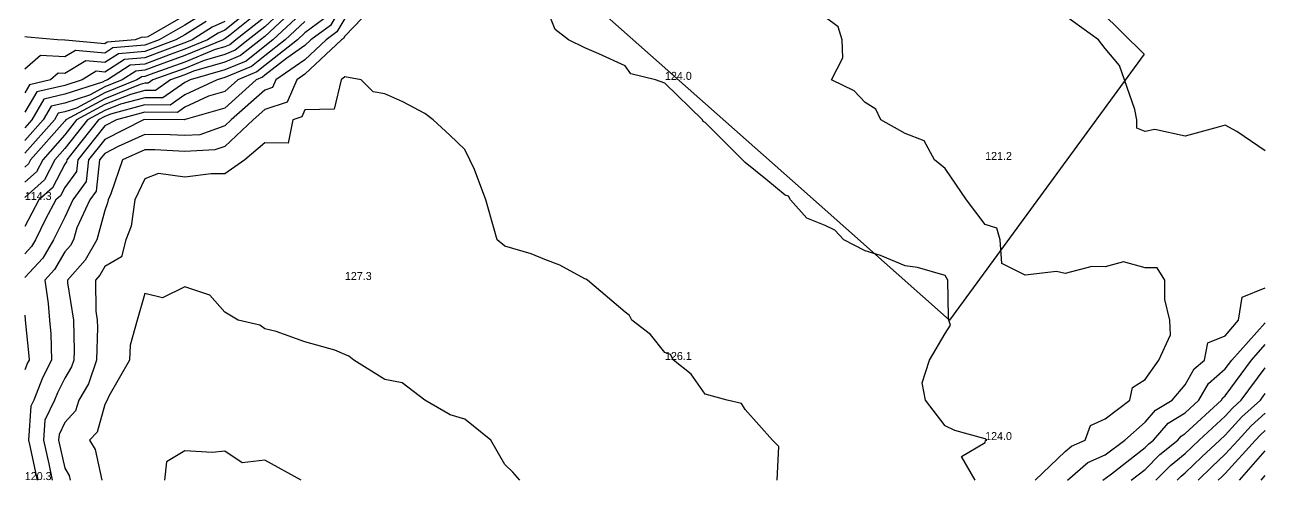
# Model space of a CAD drawing. Extents: x 0 to 155, y 0 to 170.
# Drawn here: x 0 to 155, y 0 to 56.9 of the extents above; entities that cross this region are included whole.
import ezdxf

# ---------------------------------------------------------------- set-up
doc = ezdxf.new("R2010")
doc.units = 0
for name, color, linetype in [('CONTOURS_MAJEURES', 3, 'CONTINUOUS'), ('CONTOURS_MINEURES', 8, 'CONTINUOUS'), ('PARCELLE', 4, 'CONTINUOUS'), ('POINTS_COTES', 7, 'CONTINUOUS')]:
    doc.layers.add(name, color=color, linetype=linetype)

msp = doc.modelspace()

# ---------------------------------------------------------------- linework, layer by layer
at = {"layer": 'CONTOURS_MAJEURES'}
for points in [[(33.59, 59.994), (30.004, 56.637), (27.922, 54.998), (26.288, 53.713), (25, 53.172), (22.434, 52.436), (19.997, 51.437), (16.02, 50.002), (15.423, 49.582), (15.004, 49.585), (14.433, 49.432), (10, 47.651), (5.113, 45.005), (4.997, 44.859), (0.73, 39.998), (0.482, 39.52), (0.004, 39.091)], [(40, 59.873), (38.192, 56.803), (35.746, 54.998), (34.997, 54.297), (32.733, 52.732), (30.004, 50.572), (29.685, 50.321), (28.925, 50.002), (25, 46.464), (20.055, 45.063), (19.997, 45.036), (19.979, 45.023), (15.004, 45.051), (14.834, 45.005), (10, 42.545), (7.981, 39.998), (7.683, 37.315), (5.989, 35.001), (4.997, 32.86), (3.59, 30.005), (2.271, 27.731), (0.004, 25.31)], [(154.997, 41.148), (151.461, 43.545), (150.005, 44.356), (149.107, 44.106), (145.001, 42.965), (141.189, 43.813), (139.997, 43.532), (138.957, 43.962), (138.978, 45.005), (138.717, 46.286), (137.418, 50.002), (136.792, 51.79), (135.005, 53.918), (134.188, 54.998), (130.001, 58.011)], [(22.683, 57.312), (19.997, 55.645), (18.886, 54.998), (15.004, 53.54), (11.731, 53.27), (10, 52.16), (7.628, 52.37), (4.997, 50.782), (4.17, 50.829), (3.214, 50.002), (0.607, 49.398), (0.004, 48.368)], [(130.289, 0.004), (132.825, 2.181), (135.005, 3.162), (137.442, 5.001), (139.997, 7.248), (141.278, 8.718), (143.354, 9.997), (145.001, 11.921), (146.124, 13.881), (147.416, 15.005), (147.849, 17.157), (150.005, 18.034), (151.663, 20.001), (152.133, 22.868), (154.997, 24.012)], [(0.004, 20.626), (0.049, 20.001), (0.524, 15.525), (0.535, 15.005), (0.358, 14.65), (0.004, 13.761)], [(146.601, 0.004), (148.341, 1.666), (150.005, 3.231), (151.607, 5.001), (153.231, 6.769), (154.997, 8.372)], [(34.543, 0.004), (30.004, 2.472), (27.155, 2.156), (25, 3.606), (23.461, 3.463), (19.997, 3.65), (17.712, 2.291), (17.453, 0.004)]]:
    msp.add_lwpolyline(points, dxfattribs=at)
at = {"layer": 'CONTOURS_MINEURES'}
for points in [[(29.685, 59.994), (25, 56.21), (24.176, 55.821), (22.849, 54.998), (19.997, 53.83), (18.17, 53.17), (15.004, 51.982), (13.173, 51.83), (10.323, 50.002), (10, 49.872), (9.717, 49.719), (4.997, 48.213), (2.393, 47.611), (0.868, 45.005), (0.004, 44.029)], [(33.59, 59.994), (30.004, 56.637), (27.922, 54.998), (26.288, 53.713), (25, 53.172), (22.434, 52.436), (19.997, 51.437), (16.02, 50.002), (15.423, 49.582), (15.004, 49.585), (14.433, 49.432), (10, 47.651), (5.113, 45.005), (4.997, 44.859), (0.73, 39.998), (0.482, 39.52), (0.004, 39.091)], [(34.887, 59.994), (30.004, 55.423), (29.464, 54.998), (26.967, 53.034), (25, 52.208), (21.08, 51.083), (19.997, 50.64), (18.229, 50.002), (16.334, 48.671), (15.004, 48.678), (13.193, 48.194), (10, 46.911), (6.48, 45.005), (4.997, 43.135), (2.243, 39.998), (1.477, 38.523), (0.004, 37.202)], [(40, 59.873), (38.192, 56.803), (35.746, 54.998), (34.997, 54.297), (32.733, 52.732), (30.004, 50.572), (29.685, 50.321), (28.925, 50.002), (25, 46.464), (20.055, 45.063), (19.997, 45.036), (19.979, 45.023), (15.004, 45.051), (14.834, 45.005), (10, 42.545), (7.981, 39.998), (7.683, 37.315), (5.989, 35.001), (4.997, 32.86), (3.59, 30.005), (2.271, 27.731), (0.004, 25.31)], [(30.004, 59.066), (25.604, 55.601), (25, 55.113), (24.922, 55.076), (24.796, 54.998), (19.997, 53.032), (16.924, 51.923), (15.004, 51.202), (13.894, 51.11), (12.166, 50.002), (10, 49.132), (8.098, 48.102), (4.997, 47.113), (3.286, 46.717), (2.284, 45.005), (0.004, 42.43)], [(44.33, 59.994), (40, 55.471), (39.825, 55.173), (39.587, 54.998), (34.997, 50.703), (33.983, 50.002), (32.802, 47.201), (30.004, 46.3), (28.541, 45.005), (25, 41.688), (23.749, 41.25), (19.997, 41.039), (16.266, 41.264), (15.004, 41.278), (12.199, 39.998), (10.76, 35.76), (10.402, 35.001), (10.351, 34.651), (10, 33.698), (9.011, 30.005), (7.54, 27.46), (5.345, 24.998), (5.35, 24.644), (6.084, 20.001), (6.175, 16.181), (6.142, 15.005), (5.855, 14.145), (4.997, 12.739), (4.084, 10.913), (3.719, 9.997), (2.518, 7.481), (2.34, 5.001), (2.99, 2.013), (3.439, 0.004)], [(118.773, 0.004), (117.039, 2.965), (120.004, 4.707), (120.041, 4.965), (120.204, 5.001), (120.004, 5.14), (116.197, 6.196), (115.001, 6.774), (112.56, 9.997), (112.142, 12.143), (113.055, 15.005), (115.001, 18.336), (115.662, 19.341), (115.474, 20.001), (115.408, 20.408), (115.327, 24.998), (115.001, 25.554), (111.561, 26.562), (109.997, 26.755), (106.925, 28.079), (105.004, 28.659), (102.343, 30.005), (101.238, 31.24), (100.001, 31.807), (97.732, 32.736), (95.664, 35.001), (95.452, 35.456), (94.997, 35.601), (92.583, 37.582), (90.004, 39.698), (89.663, 39.998), (85.001, 44.664), (84.783, 44.788), (84.694, 45.005), (79.997, 49.602), (78.822, 50.002), (75.742, 50.74), (75.004, 51.757), (71.752, 53.249), (70.001, 53.999), (67.94, 54.998), (66.28, 56.279), (64.997, 59.54)], [(34.997, 58.698), (31, 54.998), (30.004, 54.21), (27.647, 52.356), (25, 51.245), (20.668, 50.002), (19.997, 49.691), (17.245, 47.759), (15.004, 47.771), (11.953, 46.956), (10, 46.171), (7.847, 45.005), (4.997, 41.411), (3.756, 39.998), (2.473, 37.527), (0.004, 35.313)], [(19.997, 58.061), (15.379, 55.374), (15.004, 55.31), (14.671, 55.33), (13.777, 54.998), (10.289, 54.71), (10, 54.525), (5.029, 54.966), (4.997, 54.946), (4.072, 54.998), (0.341, 55.335), (0.004, 55.375)], [(21.937, 58.057), (19.997, 56.853), (16.81, 54.998), (15.004, 54.32), (11.01, 53.99), (10, 53.342), (6.329, 53.668), (4.997, 52.864), (1.966, 53.035), (0.004, 51.338)], [(30.004, 57.851), (26.38, 54.998), (25.608, 54.391), (25, 54.136), (23.788, 53.788), (19.997, 52.235), (15.677, 50.675), (15.004, 50.423), (14.615, 50.39), (14.009, 50.002), (10, 48.392), (6.478, 46.485), (4.997, 46.012), (4.179, 45.823), (3.701, 45.005), (0.004, 40.83)], [(37.376, 57.619), (34.997, 55.863), (34.063, 54.998), (30.004, 51.784), (29.005, 50.999), (26.63, 50.002), (25, 48.533), (22.947, 47.951), (19.997, 46.588), (19.067, 45.935), (15.004, 45.957), (11.442, 45.005), (10, 44.271), (6.612, 39.998), (6.451, 38.546), (4.997, 36.56), (4.464, 35.534), (3.87, 35.001), (2.601, 32.604), (1.32, 30.005), (0.836, 29.17), (0.004, 28.281)], [(40, 57.672), (39.009, 55.988), (37.667, 54.998), (34.997, 52.5), (31.382, 50.002), (30.973, 49.032), (30.004, 48.719), (25.807, 45.005), (25, 44.25), (21.854, 43.146), (19.997, 43.042), (18.15, 43.153), (15.004, 43.19), (11.668, 41.667), (10, 40.818), (9.35, 39.998), (8.916, 36.084), (8.123, 35.001), (6.506, 31.512), (6.102, 30.005), (5.697, 29.304), (4.997, 28.518), (3.705, 26.293), (2.493, 24.998), (2.925, 22.075), (3.075, 20.001), (3.259, 18.263), (3.332, 15.005), (2.221, 12.781), (1.112, 9.997), (0.754, 9.247), (0.448, 5.001), (0.572, 4.432), (1.562, 0.004)], [(126.258, 0.004), (130.001, 3.557), (130.779, 4.224), (132.503, 5.001), (133.176, 6.826), (135.005, 7.656), (138.102, 9.997), (138.41, 11.589), (139.997, 12.564), (141.709, 15.005), (143.145, 18.148), (143.083, 20.001), (142.444, 22.555), (142.444, 24.998), (141.505, 26.507), (139.997, 26.528), (137.284, 27.284), (135.005, 26.641), (133.323, 26.68), (130.001, 25.807), (128.933, 26.066), (124.997, 25.595), (122.081, 27.08), (121.863, 30.005), (121.473, 31.475), (120.004, 31.927), (117.689, 35.001), (115.001, 38.914), (113.657, 39.998), (112.378, 42.38), (109.997, 43.314), (106.953, 45.005), (106.358, 46.36), (105.004, 47.166), (103.64, 48.639), (100.801, 50.002), (102.239, 52.763), (102.127, 54.998), (101.637, 56.632), (100.001, 57.829)], [(154.997, 41.148), (151.461, 43.545), (150.005, 44.356), (149.107, 44.106), (145.001, 42.965), (141.189, 43.813), (139.997, 43.532), (138.957, 43.962), (138.978, 45.005), (138.717, 46.286), (137.418, 50.002), (136.792, 51.79), (135.005, 53.918), (134.188, 54.998), (130.001, 58.011)], [(22.683, 57.312), (19.997, 55.645), (18.886, 54.998), (15.004, 53.54), (11.731, 53.27), (10, 52.16), (7.628, 52.37), (4.997, 50.782), (4.17, 50.829), (3.214, 50.002), (0.607, 49.398), (0.004, 48.368)], [(25, 57.307), (23.43, 56.567), (20.902, 54.998), (19.997, 54.627), (19.417, 54.418), (15.004, 52.761), (12.452, 52.55), (10, 50.977), (8.928, 51.072), (7.153, 50.002), (4.997, 49.314), (1.5, 48.505), (0.004, 45.949)], [(34.997, 57.28), (32.531, 54.998), (30.004, 52.997), (28.326, 51.677), (25, 50.281), (24.027, 50.002), (19.997, 48.14), (18.156, 46.847), (15.004, 46.864), (10.713, 45.717), (10, 45.431), (9.214, 45.005), (6.19, 41.192), (5.243, 39.998), (5.219, 39.776), (4.997, 39.473), (3.468, 36.531), (1.763, 35.001), (0.004, 31.677)], [(93.999, 0.004), (94.209, 4.212), (93.42, 5.001), (90.004, 8.822), (89.56, 9.553), (87.78, 9.997), (85.001, 10.734), (83.252, 13.255), (81.079, 15.005), (80.676, 15.682), (79.997, 15.956), (78.172, 18.174), (75.857, 20.001), (75.568, 20.565), (75.004, 21), (70.334, 24.998), (70.118, 25.115), (70.001, 25.139), (66.862, 26.864), (64.997, 27.564), (63.274, 28.277), (60.004, 29.208), (59.018, 30.005), (58.657, 31.35), (57.605, 35.001), (56.197, 38.803), (55.592, 39.998), (55.001, 41.309), (53.109, 43.112), (51.023, 45.005), (49.997, 45.789), (47.244, 47.247), (45.004, 48.244), (43.519, 48.518), (42.033, 50.002), (40, 50.384), (39.519, 50.002), (38.652, 46.352), (34.997, 46.239), (34.631, 45.371), (33.495, 45.005), (32.906, 42.095), (30.004, 42.131), (27.484, 39.998), (25, 38.246), (23.273, 38.273), (19.997, 37.866), (16.694, 38.307), (15.004, 37.659), (13.749, 35.001), (13.278, 31.729), (12.642, 30.005), (12.09, 27.913), (10, 26.683), (9.383, 25.615), (8.832, 24.998), (8.886, 21.113), (9.062, 20.001), (9.084, 19.086), (8.968, 15.005), (7.976, 12.024), (6.739, 9.997), (6.358, 8.638), (4.997, 7.212), (4.282, 5.716), (4.231, 5.001), (4.997, 1.482), (5.551, 0.558), (5.672, 0.004)], [(61.876, 0.004), (61.003, 1.004), (60.004, 1.96), (58.253, 5.001), (55.001, 7.599), (53.153, 8.152), (49.997, 9.997), (47.158, 12.157), (45.004, 12.559), (41.112, 15.005), (40.485, 15.488), (40, 15.702), (38.75, 16.254), (34.997, 17.276), (31.431, 18.574), (30.004, 18.891), (29.365, 19.363), (26.668, 20.001), (25, 21), (23.124, 23.124), (19.997, 24.165), (17.223, 22.777), (15.004, 23.332), (14.056, 20.001), (13.159, 16.847), (13.07, 15.005), (10.506, 10.504), (10.313, 9.997), (10, 9.449), (9.026, 5.973), (8.098, 5.001), (8.811, 3.813), (9.643, 0.004)], [(130.289, 0.004), (132.825, 2.181), (135.005, 3.162), (137.442, 5.001), (139.997, 7.248), (141.278, 8.718), (143.354, 9.997), (145.001, 11.921), (146.124, 13.881), (147.416, 15.005), (147.849, 17.157), (150.005, 18.034), (151.663, 20.001), (152.133, 22.868), (154.997, 24.012)], [(0.004, 20.626), (0.049, 20.001), (0.524, 15.525), (0.535, 15.005), (0.358, 14.65), (0.004, 13.761)], [(134.717, 0.004), (134.871, 0.137), (135.005, 0.197), (135.787, 0.787), (139.997, 4.053), (140.468, 4.531), (141.052, 5.001), (142.89, 7.109), (145.001, 8.41), (146.725, 9.997), (147.92, 12.083), (150.005, 13.896), (150.816, 15.005), (154.997, 19.659)], [(138.269, 0.004), (139.997, 1.345), (141.813, 3.188), (144.067, 5.001), (144.501, 5.5), (145.001, 5.808), (149.552, 9.997), (149.717, 10.285), (150.005, 10.535), (153.276, 15.005), (154.997, 16.921)], [(141.345, 0.004), (143.158, 1.844), (145.001, 3.327), (145.858, 4.145), (146.767, 5.001), (150.005, 8.003), (150.959, 9.042), (152.011, 9.997), (154.997, 14.036)], [(144.014, 0.004), (144.503, 0.501), (145.001, 0.902), (147.099, 2.906), (149.326, 5.001), (150.005, 5.63), (152.095, 7.905), (154.4, 9.997), (154.997, 10.805)], [(146.601, 0.004), (148.341, 1.666), (150.005, 3.231), (151.607, 5.001), (153.231, 6.769), (154.997, 8.372)], [(149.141, 0.004), (149.582, 0.426), (150.005, 0.823), (153.787, 5.001), (154.367, 5.632), (154.997, 6.204)], [(34.543, 0.004), (30.004, 2.472), (27.155, 2.156), (25, 3.606), (23.461, 3.463), (19.997, 3.65), (17.712, 2.291), (17.453, 0.004)], [(151.786, 0.004), (154.997, 3.641)], [(154.485, 0.004), (154.997, 0.585)]]:
    msp.add_lwpolyline(points, dxfattribs=at)
at = {"layer": 'PARCELLE'}
msp.add_lwpolyline([(27.434, 151.257), (72.692, 119.429), (91.063, 101.322), (139.863, 53.229), (115.569, 20), (95.931, 37.378), (50.644, 77.479), (33.755, 92.436), (31.941, 98.915), (28.227, 107.946), (26.005, 114.668), (24.6, 118.725), (22.655, 125.136), (20.971, 132.812), (20.536, 136.961), (20.156, 140.58), (20, 143.429), (20.399, 145.743), (21.055, 147.496), (22.235, 148.805), (23.04, 149.377), (24.995, 150.009), (27.434, 151.257)], close=True, dxfattribs=at)

# ---------------------------------------------------------------- texts
at = {"layer": 'POINTS_COTES'}
for s, p in [('124.0', (79.997, 50.002)), ('121.2', (120.004, 39.998)), ('114.3', (0.004, 35.001)), ('127.3', (40, 24.998)), ('126.1', (79.997, 15.005)), ('124.0', (120.004, 5.001)), ('120.3', (0.004, 0.004))]:
    msp.add_text(s, height=1, dxfattribs=at).set_placement(p)

doc.saveas('drawing.dxf')
